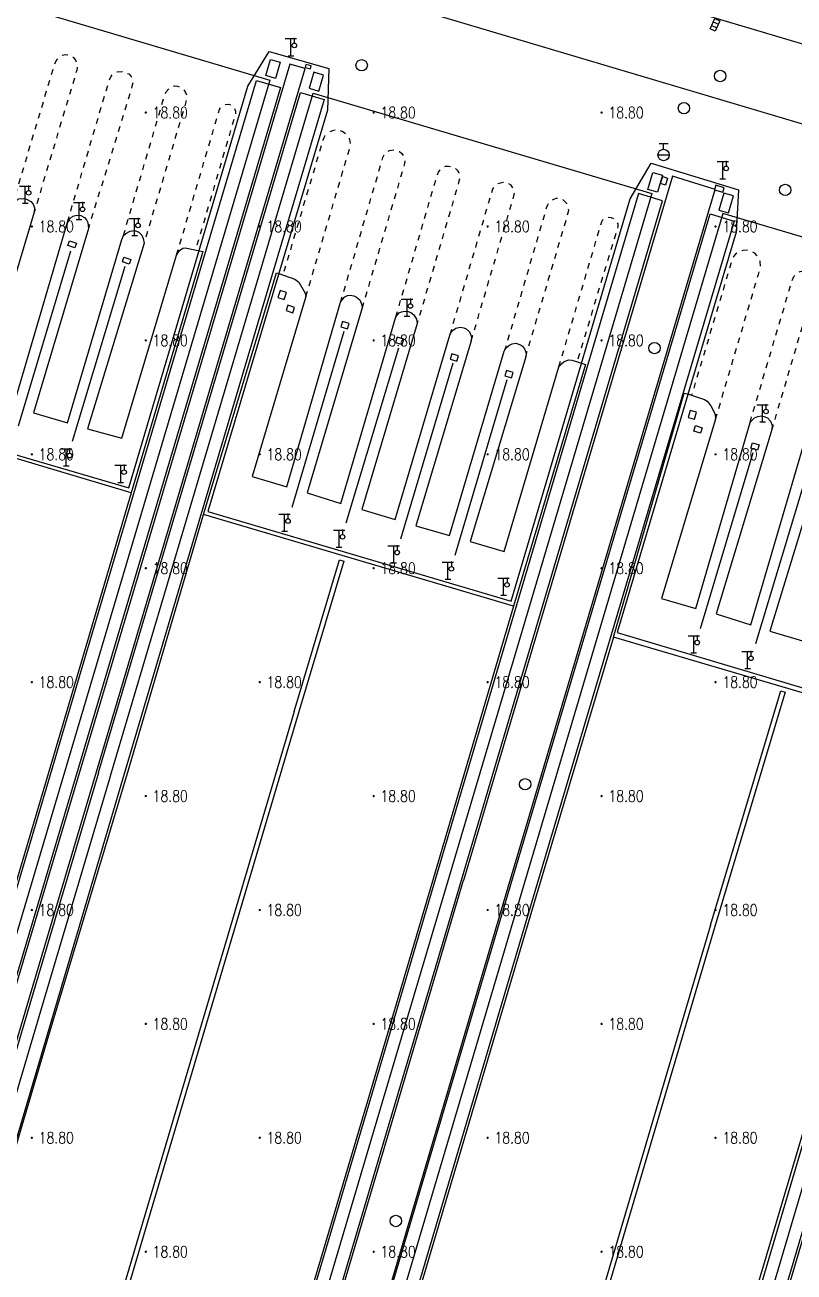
# Model space of a CAD drawing. Extents: x 404846 to 408477, y 3390929 to 3392894.
# Drawn here: x 406050.8 to 406118.2, y 3392022.6 to 3392132.1 of the extents above; entities that cross this region are included whole.
import ezdxf
from ezdxf.enums import TextEntityAlignment as Align

# ---------------------------------------------------------------- set-up
doc = ezdxf.new("R2010")
doc.units = 0
doc.header["$LTSCALE"] = 0.5
doc.header["$PDSIZE"] = 0.2
doc.linetypes.add('X6', pattern=[2, 1, -1])
doc.layers.get('0').update_dxf_attribs({"linetype": 'CONTINUOUS'})
for name, color, linetype in [('3221', 6, 'CONTINUOUS'), ('DLSS', 4, 'CONTINUOUS'), ('DMTZ', 3, 'CONTINUOUS'), ('FZTZ', 7, 'CONTINUOUS'), ('GCD', 1, 'CONTINUOUS'), ('GXYZ', 2, 'CONTINUOUS'), ('JMD', 6, 'CONTINUOUS'), ('SXSS', 5, 'CONTINUOUS'), ('ZBTZ', 3, 'CONTINUOUS')]:
    doc.layers.add(name, color=color, linetype=linetype)
doc.styles.add('HZ', font='rs.shx', dxfattribs={"width": 0.8, "bigfont": 'hztxt.shx'})
doc.linetypes.add('10421', pattern='A,2,[150,AAA.SHX,S=0.5,R=0,X=0,Y=0.5],1e-11', length=2)
doc.linetypes.add('10422', pattern='A,0.75,[150,AAA.SHX,S=0.5,R=0,X=0,Y=0.5],1.5,[177,AAA.SHX,S=1,R=0,X=0,Y=0.4],0.75', length=3)
doc.linetypes.add('1161', pattern='A,0,[149,AAA.SHX,S=0.15,R=0,X=0,Y=0],-1.6', length=1.6)
doc.linetypes.add('444', pattern='A,4.5,[145,AAA.SHX,S=1,R=0,X=0,Y=1],4.5,-0.5,[146,AAA.SHX,S=1,R=0,X=0,Y=0],-0.5', length=10)

# ---------------------------------------------------------------- blocks, each defined once
blk = doc.blocks.new('gc063')
for p, q in [((-1, 3), (1, 3)), ((0, 0), (0, 3)), ((0.6, 3), (0.6, 2.2)), ((-0.5, 0), (0.5, 0))]:
    blk.add_line(p, q)
blk.add_circle((0.6, 1.8), 0.4)
blk.add_point((0.6, 3))
blk.add_point((0.6, 3))
blk = doc.blocks.new('GC200')
at = {"linetype": 'Continuous', "const_width": 0.2, "flags": 128}
blk.add_lwpolyline([(-0.1, 0, 1), (0.1, 0, 1)], format="xyb", close=True, dxfattribs=at)
blk = doc.blocks.new('gc188')
blk.add_circle((0, 0), 1)
blk = doc.blocks.new('gc041')
for p, q in [((-1, 0.5), (1, 0.5)), ((-1, -0.5), (-1, 0.5)), ((-0.33, 0.5), (-0.33, -0.5)), ((0.33, 0.5), (0.33, -0.5)), ((1, 0.5), (1, -0.5)), ((1, -0.5), (-1, -0.5))]:
    blk.add_line(p, q)
blk = doc.blocks.new('gc133')
for p, q in [((-1, 0), (1, 0)), ((-0.8, 2), (0.8, 2)), ((0, 1), (0, 2))]:
    blk.add_line(p, q)
blk.add_circle((0, 0), 1)

msp = doc.modelspace()

# ---------------------------------------------------------------- linework, layer by layer
at = {"layer": '3221', "color": 6}
for points in [[(406006.982, 3392016.29, 19.267), (406013.363, 3392037.825, 19.066), (406018.072, 3392053.696, 18.996), (406027.508, 3392085.461, 18.903), (406027.505, 3392085.45, 18.903), (406042.514, 3392136.046, 18.854), (406072.234, 3392127.23, 18.854), (406057.225, 3392076.633, 18.903), (406047.79, 3392044.873, 18.996), (406043.084, 3392029.013, 19.066), (406036.71, 3392007.501, 19.267)], [(406043.188, 3392015.292, 18.985), (406052.387, 3392046.324, 18.824), (406058.253, 3392066.131, 18.754), (406058.257, 3392066.143, 18.754), (406076.036, 3392126.089, 18.695), (406105.756, 3392117.275, 18.695), (406087.977, 3392057.328, 18.754), (406082.11, 3392037.517, 18.824), (406072.91, 3392006.484, 18.985)], [(406112.344, 3392007.571, 18.929), (406123.851, 3392046.411, 18.862), (406141.732, 3392106.709, 18.831), (406112.011, 3392115.522, 18.831), (406094.13, 3392055.224, 18.862), (406094.128, 3392055.217, 18.862), (406082.622, 3392016.381, 18.929)]]:
    msp.add_polyline3d(points, dxfattribs=at)
at = {"layer": 'DLSS', "linetype": 'Continuous', "const_width": 0.1, "flags": 128}
for points, elevation in [([(405956.742, 3392178.449), (406005.467, 3392164.024), (406051.337, 3392150.407), (406087.518, 3392139.758), (406125.857, 3392128.358), (406161.319, 3392117.927), (406203.686, 3392105.242), (406244.726, 3392093.133), (406283.477, 3392081.6), (406308.291, 3392074.282)], 18.633), ([(406085.599, 3392133.304), (406123.938, 3392121.904)], 18.635)]:
    msp.add_lwpolyline(points, dxfattribs=dict(at, elevation=elevation))
at = {"layer": 'DLSS', "linetype": 'X6', "flags": 128}
for points, elevation in [([(406049.647, 3392116.214), (406053.298, 3392128.426), (406053.493, 3392128.932), (406053.742, 3392129.232), (406054.06, 3392129.415), (406054.291, 3392129.472), (406054.595, 3392129.423), (406054.972, 3392129.233), (406055.201, 3392128.984), (406055.312, 3392128.7), (406055.343, 3392128.312), (406055.3, 3392128.101), (406051.566, 3392115.633)], 18.821), ([(406054.485, 3392114.772), (406058.128, 3392127.152), (406058.305, 3392127.582), (406058.509, 3392127.801), (406058.844, 3392127.964), (406059.299, 3392127.996), (406059.577, 3392127.935), (406059.86, 3392127.765), (406060.087, 3392127.545), (406060.197, 3392127.294), (406060.229, 3392127.055), (406060.145, 3392126.663), (406056.318, 3392114.204)], 18.836), ([(406059.394, 3392113.587), (406062.986, 3392125.804), (406063.151, 3392126.212), (406063.449, 3392126.541), (406063.881, 3392126.719), (406064.148, 3392126.683), (406064.445, 3392126.589), (406064.696, 3392126.389), (406064.857, 3392126.132), (406064.942, 3392125.864), (406064.945, 3392125.645), (406064.912, 3392125.425), (406061.203, 3392112.925)], 18.86), ([(406064.065, 3392111.871), (406067.821, 3392124.643), (406067.991, 3392124.894), (406068.254, 3392125.082), (406068.584, 3392125.125), (406068.861, 3392125.037), (406069.112, 3392124.867), (406069.244, 3392124.498), (406069.237, 3392124.297), (406065.724, 3392112.305)], 18.874), ([(406075.409, 3392108.221), (406079.26, 3392121.274), (406079.313, 3392121.668), (406079.268, 3392122.011), (406079.052, 3392122.398), (406078.649, 3392122.68), (406078.369, 3392122.8), (406078.046, 3392122.851), (406077.738, 3392122.784), (406077.319, 3392122.599), (406077.072, 3392122.338), (406076.976, 3392122.164), (406076.895, 3392121.943), (406073.385, 3392110.123)], 18.698), ([(406078.458, 3392107.723), (406082.17, 3392120.439), (406082.292, 3392120.721), (406082.412, 3392120.864), (406082.744, 3392121.036), (406083.127, 3392121.096), (406083.365, 3392121.074), (406083.627, 3392120.959), (406083.836, 3392120.775), (406083.977, 3392120.58), (406084.088, 3392120.289), (406084.1, 3392120.125), (406084.074, 3392119.909), (406080.339, 3392107.234)], 18.729), ([(406083.302, 3392106.443), (406086.837, 3392118.571), (406087.055, 3392119.156), (406087.185, 3392119.362), (406087.412, 3392119.569), (406087.656, 3392119.663), (406087.937, 3392119.67), (406088.213, 3392119.626), (406088.503, 3392119.491), (406088.693, 3392119.312), (406088.835, 3392119.085), (406088.877, 3392118.879), (406088.881, 3392118.588), (406088.814, 3392118.244), (406085.18, 3392105.873)], 18.743), ([(406089.922, 3392104.348), (406093.59, 3392116.799), (406093.711, 3392117.337), (406093.698, 3392117.526), (406093.581, 3392117.781), (406093.41, 3392118.005), (406093.206, 3392118.124), (406093.012, 3392118.185), (406092.734, 3392118.236), (406092.38, 3392118.165), (406092.137, 3392118.058), (406091.882, 3392117.832), (406091.773, 3392117.646), (406088.029, 3392104.844)], 18.771), ([(406094.699, 3392102.935), (406098.367, 3392115.365), (406098.472, 3392115.773), (406098.465, 3392116.021), (406098.305, 3392116.403), (406098.023, 3392116.676), (406097.748, 3392116.813), (406097.359, 3392116.826), (406097.072, 3392116.733), (406096.845, 3392116.56), (406096.692, 3392116.424), (406096.598, 3392116.246), (406096.502, 3392115.982), (406092.863, 3392103.545)], 18.77), ([(406097.612, 3392102.062), (406101.338, 3392114.69), (406101.442, 3392114.939), (406101.584, 3392115.078), (406101.867, 3392115.196), (406102.193, 3392115.179), (406102.45, 3392115.06), (406102.63, 3392114.893), (406102.774, 3392114.614), (406102.778, 3392114.355), (406099.208, 3392102.518)], 18.781), ([(406111.359, 3392097.453), (406115.117, 3392110.168), (406115.318, 3392110.904), (406115.269, 3392111.304), (406115.145, 3392111.639), (406114.799, 3392112.034), (406114.449, 3392112.244), (406114.147, 3392112.296), (406113.78, 3392112.281), (406113.409, 3392112.146), (406113.101, 3392111.937), (406112.945, 3392111.756), (406112.832, 3392111.54), (406109.258, 3392099.568)], 18.767), ([(406114.384, 3392097.182), (406118.063, 3392109.588), (406118.236, 3392109.994), (406118.487, 3392110.265), (406118.779, 3392110.425), (406119.122, 3392110.469), (406119.382, 3392110.387), (406119.774, 3392110.208), (406119.943, 3392109.979), (406120.045, 3392109.749), (406120.089, 3392109.472), (406120.005, 3392109.104), (406116.286, 3392096.55)], 18.767)]:
    msp.add_lwpolyline(points, dxfattribs=dict(at, elevation=elevation))
at = {"layer": 'DMTZ', "linetype": '10422', "flags": 128}
for points, elevation in [([(406039.208, 3392120.201), (406040.798, 3392119.732), (406041.119, 3392119.517), (406041.457, 3392119.101), (406041.766, 3392118.523), (406041.827, 3392118.32), (406041.833, 3392118.158), (406041.812, 3392117.948), (406037.133, 3392102.292), (406040.181, 3392101.408), (406044.883, 3392117.536), (406045.139, 3392117.982), (406045.529, 3392118.201), (406045.869, 3392118.265), (406046.202, 3392118.16), (406046.439, 3392117.971), (406046.672, 3392117.623), (406046.719, 3392117.265), (406046.72, 3392117.013), (406041.897, 3392100.868), (406044.954, 3392100.015), (406049.647, 3392116.214), (406049.861, 3392116.525), (406050.174, 3392116.806), (406050.599, 3392116.842), (406050.9, 3392116.781), (406051.255, 3392116.566), (406051.462, 3392116.352), (406051.581, 3392116.005), (406051.566, 3392115.633), (406046.7, 3392099.421), (406049.737, 3392098.609), (406054.485, 3392114.772), (406054.68, 3392115.064), (406054.96, 3392115.296), (406055.307, 3392115.381), (406055.67, 3392115.335), (406055.983, 3392115.167), (406056.162, 3392114.974), (406056.276, 3392114.72), (406056.318, 3392114.204), (406051.49, 3392098.03), (406054.474, 3392097.15), (406059.249, 3392113.25), (406059.394, 3392113.587), (406059.607, 3392113.77), (406059.978, 3392113.98), (406060.386, 3392114.02), (406060.76, 3392113.879), (406061.023, 3392113.604), (406061.133, 3392113.31), (406061.203, 3392112.925), (406056.256, 3392096.609), (406059.251, 3392095.797), (406064.065, 3392111.871), (406064.304, 3392112.269), (406064.603, 3392112.476), (406064.811, 3392112.498), (406066.369, 3392112.169), (406060.084, 3392090.99), (406033.012, 3392099.08), (406039.208, 3392120.201)], 19.191), ([(406108.99, 3392099.655), (406110.387, 3392099.202), (406110.629, 3392099.052), (406110.943, 3392098.642), (406111.316, 3392097.9), (406111.359, 3392097.453), (406106.608, 3392081.716), (406109.618, 3392080.842), (406114.384, 3392097.182), (406114.551, 3392097.339), (406114.791, 3392097.573), (406115.076, 3392097.69), (406115.384, 3392097.747), (406115.631, 3392097.71), (406115.91, 3392097.58), (406116.192, 3392097.294), (406116.334, 3392096.928), (406116.286, 3392096.55), (406115.868, 3392095.09), (406111.423, 3392080.369), (406114.457, 3392079.419), (406119.198, 3392095.555), (406119.294, 3392095.883), (406119.528, 3392096.11), (406119.837, 3392096.242), (406120.2, 3392096.288), (406120.515, 3392096.186), (406120.931, 3392095.855), (406121.063, 3392095.511), (406121.054, 3392095.015), (406116.133, 3392078.863), (406119.182, 3392077.939), (406123.935, 3392094.171), (406124.113, 3392094.466), (406124.414, 3392094.745), (406124.682, 3392094.846), (406124.975, 3392094.831), (406125.419, 3392094.678), (406125.725, 3392094.411), (406125.915, 3392093.968), (406125.855, 3392093.634), (406121.01, 3392077.483), (406124.007, 3392076.541), (406128.754, 3392092.789), (406128.919, 3392093.067), (406129.189, 3392093.316), (406129.535, 3392093.378), (406129.818, 3392093.311), (406130.093, 3392093.214), (406130.495, 3392092.931), (406130.667, 3392092.654), (406130.673, 3392092.31), (406125.788, 3392076.07), (406128.816, 3392075.127), (406133.567, 3392091.302), (406133.628, 3392091.489), (406133.765, 3392091.672), (406133.995, 3392091.852), (406134.218, 3392091.915), (406134.437, 3392091.928), (406134.7, 3392091.893), (406135.227, 3392091.792), (406135.889, 3392091.589), (406129.53, 3392070.341), (406102.406, 3392078.338), (406108.614, 3392099.743), (406108.99, 3392099.655)], 19.051)]:
    msp.add_lwpolyline(points, close=True, dxfattribs=dict(at, elevation=elevation))
at = {"layer": 'DMTZ', "linetype": '10421', "elevation": 19.116, "flags": 128}
msp.add_lwpolyline([(406073.022, 3392110.247), (406074.439, 3392109.763), (406074.802, 3392109.503), (406075.337, 3392108.52), (406075.409, 3392108.221), (406070.682, 3392092.439), (406073.725, 3392091.52), (406078.458, 3392107.723), (406078.619, 3392107.974), (406078.815, 3392108.19), (406079.054, 3392108.322), (406079.295, 3392108.35), (406079.613, 3392108.295), (406079.863, 3392108.17), (406080.146, 3392107.929), (406080.327, 3392107.512), (406080.339, 3392107.234), (406075.524, 3392090.993), (406078.461, 3392090.072), (406083.302, 3392106.443), (406083.44, 3392106.628), (406083.582, 3392106.792), (406083.806, 3392106.9), (406084.094, 3392106.959), (406084.371, 3392106.92), (406084.622, 3392106.831), (406084.871, 3392106.612), (406085.105, 3392106.249), (406085.18, 3392105.873), (406080.303, 3392089.528), (406083.237, 3392088.652), (406088.029, 3392104.844), (406088.153, 3392105.087), (406088.324, 3392105.267), (406088.553, 3392105.457), (406088.937, 3392105.542), (406089.258, 3392105.487), (406089.482, 3392105.397), (406089.761, 3392105.121), (406089.931, 3392104.682), (406089.922, 3392104.348), (406085.064, 3392088.111), (406088.011, 3392087.261), (406092.819, 3392103.433), (406092.863, 3392103.545), (406092.988, 3392103.729), (406093.209, 3392103.944), (406093.51, 3392104.084), (406093.846, 3392104.127), (406094.242, 3392103.991), (406094.411, 3392103.883), (406094.602, 3392103.641), (406094.73, 3392103.268), (406094.699, 3392102.935), (406089.834, 3392086.719), (406092.809, 3392085.838), (406097.612, 3392102.062), (406097.828, 3392102.336), (406098.074, 3392102.536), (406098.498, 3392102.659), (406098.754, 3392102.653), (406099.232, 3392102.511), (406099.949, 3392102.266), (406093.639, 3392081.037), (406066.428, 3392089.108), (406072.833, 3392110.306), (406073.022, 3392110.247)], close=True, dxfattribs=at)
at = {"layer": 'FZTZ', "linetype": 'Continuous', "flags": 128}
for points, elevation in [([(406075.883, 3392128.477), (406075.406, 3392128.605), (406075.336, 3392128.347), (406075.814, 3392128.219), (406075.883, 3392128.477)], 19.5), ([(406106.528, 3392118.149), (406106.724, 3392118.765), (406107.15, 3392118.63), (406106.954, 3392118.013), (406106.528, 3392118.149)], 20.002), ([(406112.117, 3392117.772), (406111.376, 3392117.995), (406111.26, 3392117.607), (406112, 3392117.384), (406112.117, 3392117.772)], 19.884), ([(406073.501, 3392107.971), (406073.697, 3392108.587), (406073.152, 3392108.76), (406072.956, 3392108.144), (406073.501, 3392107.971)], 20.74), ([(406109.498, 3392097.45), (406109.677, 3392098.081), (406109.122, 3392098.239), (406108.943, 3392097.608), (406109.498, 3392097.45)], 20.757)]:
    msp.add_lwpolyline(points, close=True, dxfattribs=dict(at, elevation=elevation))
at = {"layer": 'JMD', "linetype": '444', "flags": 128}
for points, elevation in [([(406027.196, 3392113.301), (406035.334, 3392140.664), (406043.834, 3392138.233), (406043.757, 3392134.52), (406033.248, 3392099.225), (406059.873, 3392091.436), (406070.302, 3392126.708), (406072.189, 3392129.742), (406077.411, 3392128.262), (406077.298, 3392124.583)], 20.565), ([(406077.298, 3392124.583), (406066.794, 3392089.366), (406093.432, 3392081.495), (406103.852, 3392116.816), (406105.706, 3392119.924), (406113.368, 3392117.599), (406113.173, 3392113.873), (406111.238, 3392107.42)], 20.492), ([(406050.176, 3392096.893), (406054.788, 3392112.245)], 20.313), ([(406059.523, 3392110.855), (406054.893, 3392095.493)], 20.328), ([(406111.238, 3392107.42), (406102.719, 3392078.744), (406129.413, 3392070.786), (406130.091, 3392073.171)], 20.659), ([(406078.746, 3392105.169), (406074.182, 3392089.721)], 20.217), ([(406078.929, 3392088.374), (406083.557, 3392103.729)], 20.317), ([(406088.304, 3392102.369), (406083.724, 3392086.926)], 20.292), ([(406088.521, 3392085.515), (406093.08, 3392100.94)], 20.319), ([(406110.043, 3392079.094), (406114.651, 3392094.527)], 20.215), ([(406119.478, 3392093.087), (406114.878, 3392077.734)], 20.293)]:
    msp.add_lwpolyline(points, dxfattribs=dict(at, elevation=elevation))
at = {"layer": 'JMD', "linetype": 'Continuous', "flags": 128}
for points, elevation in [([(406055.125, 3392112.499), (406054.518, 3392112.703), (406054.658, 3392113.121), (406055.265, 3392112.916), (406055.125, 3392112.499)], 21.123), ([(406059.912, 3392111.065), (406059.304, 3392111.269), (406059.445, 3392111.687), (406060.052, 3392111.482), (406059.912, 3392111.065)], 21.123), ([(406074.415, 3392107.272), (406073.83, 3392107.458), (406073.682, 3392106.992), (406074.267, 3392106.806), (406074.415, 3392107.272)], 20.932), ([(406079.195, 3392105.854), (406078.61, 3392106.04), (406078.462, 3392105.574), (406079.047, 3392105.388), (406079.195, 3392105.854)], 20.932), ([(406083.998, 3392104.473), (406083.413, 3392104.659), (406083.265, 3392104.193), (406083.85, 3392104.007), (406083.998, 3392104.473)], 20.932), ([(406088.8, 3392103.014), (406088.214, 3392103.2), (406088.066, 3392102.734), (406088.652, 3392102.548), (406088.8, 3392103.014)], 20.954), ([(406093.591, 3392101.559), (406093.006, 3392101.745), (406092.858, 3392101.279), (406093.443, 3392101.093), (406093.591, 3392101.559)], 21.151), ([(406109.453, 3392096.421), (406109.606, 3392096.897), (406110.177, 3392096.713), (406110.024, 3392096.237), (406109.453, 3392096.421)], 20.688), ([(406115.052, 3392094.748), (406114.456, 3392094.925), (406114.593, 3392095.385), (406115.189, 3392095.208), (406115.052, 3392094.748)], 20.886)]:
    msp.add_lwpolyline(points, close=True, dxfattribs=dict(at, elevation=elevation))
at = {"layer": 'SXSS', "linetype": 'Continuous', "flags": 128}
for points, elevation in [([(406074.367, 3392071.811), (406078.365, 3392085.116), (406078.748, 3392085.001), (406074.75, 3392071.695), (406074.751, 3392071.697), (406055.316, 3392006.048), (406043.526, 3391966.123)], 18.82), ([(406110.926, 3392053.044), (406117.1, 3392073.621), (406117.483, 3392073.506), (406111.309, 3392052.929), (406111.31, 3392052.931), (406102.377, 3392022.696), (406094.35, 3391995.598), (406086.523, 3391969.234), (406079.968, 3391947.042)], 18.791), ([(406074.367, 3392071.811), (406054.932, 3392006.161), (406043.143, 3391966.236), (406043.143, 3391966.237), (406030.033, 3391922.167), (406024.514, 3391903.546)], 18.748), ([(406110.926, 3392053.044), (406101.994, 3392022.81), (406093.966, 3391995.711), (406086.139, 3391969.348), (406079.584, 3391947.155), (406079.584, 3391947.156), (406072.37, 3391922.803), (406064.277, 3391895.457), (406060.109, 3391881.525)], 18.792)]:
    msp.add_lwpolyline(points, dxfattribs=dict(at, elevation=elevation))
at = {"layer": 'ZBTZ', "linetype": '1161', "flags": 128}
for points, elevation in [([(406071.895, 3392127.627), (406072.308, 3392129.037), (406073.142, 3392128.793), (406072.729, 3392127.383), (406071.895, 3392127.627)], 18.898), ([(406057.035, 3392066.505), (406075.347, 3392128.252), (406073.988, 3392128.626), (406058.456, 3392076.268), (406049.001, 3392044.514), (406044.295, 3392028.654), (406037.922, 3392007.143), (406031.856, 3391986.579), (406026.838, 3391969.577), (406021.105, 3391950.133), (406011.267, 3391916.883), (406003.215, 3391889.912), (405995.776, 3391864.87), (405991.523, 3391850.443), (405984.42, 3391826.619), (405979.081, 3391808.494), (405968.029, 3391771.141), (405969.332, 3391770.726), (405980.465, 3391808.307), (405985.885, 3391826.639), (405993.775, 3391853.243), (406000.005, 3391874.399), (406006.242, 3391895.277), (406012.875, 3391917.632), (406019.004, 3391938.261), (406027.521, 3391966.98), (406034.309, 3391989.853), (406041.953, 3392015.658), (406051.153, 3392046.69), (406057.035, 3392066.505)], 18.819), ([(406075.696, 3392126.513), (406076.551, 3392126.262), (406076.964, 3392127.673), (406076.109, 3392127.923), (406075.696, 3392126.513)], 18.898), ([(406066.022, 3392088.471), (406059.308, 3392065.831), (406053.466, 3392046.005), (406044.266, 3392014.972), (406036.622, 3391989.167), (406029.828, 3391966.288), (406021.306, 3391937.578), (406015.175, 3391916.947), (406008.522, 3391894.606), (406008.527, 3391894.606), (406002.333, 3391873.711), (405996.102, 3391852.555), (405988.212, 3391825.948), (405982.778, 3391807.622), (405972.283, 3391772.198), (405970.182, 3391772.821), (405980.676, 3391808.245), (405986.129, 3391826.566), (405994.019, 3391853.171), (406000.25, 3391874.327), (406006.444, 3391895.223), (406013.091, 3391917.568), (406019.221, 3391938.197), (406027.729, 3391966.911), (406034.523, 3391989.79), (406042.167, 3392015.594), (406051.366, 3392046.627), (406057.232, 3392066.433), (406057.22, 3392066.45), (406074.926, 3392126.152), (406077.014, 3392125.532), (406066.022, 3392088.471)], 18.79), ([(406105.424, 3392117.639), (406105.859, 3392119.124), (406106.699, 3392118.878), (406106.264, 3392117.393), (406105.424, 3392117.639)], 18.762), ([(406081.077, 3392037.824), (406071.877, 3392006.79), (406064.231, 3391980.979), (406057.434, 3391958.09), (406048.935, 3391929.376), (406042.8, 3391908.73), (406036.16, 3391886.415), (406023.742, 3391844.387), (406015.843, 3391817.751), (406010.393, 3391799.388), (405999.888, 3391763.977), (406001.985, 3391763.352), (406012.508, 3391798.76), (406017.958, 3391817.123), (406025.858, 3391843.761), (406038.3, 3391885.779), (406044.945, 3391908.092), (406051.08, 3391928.739), (406059.554, 3391957.463), (406066.35, 3391980.351), (406073.996, 3392006.162), (406083.196, 3392037.196), (406089.063, 3392057.007), (406106.705, 3392116.641), (406104.61, 3392117.263), (406086.927, 3392057.64), (406081.077, 3392037.824)], 18.799), ([(406111.646, 3392115.817), (406112.486, 3392115.571), (406112.921, 3392117.056), (406112.081, 3392117.302), (406111.646, 3392115.817)], 18.763), ([(406110.882, 3392115.475), (406113.001, 3392114.847), (406095.181, 3392054.904), (406083.675, 3392016.068), (406075.368, 3391988.056), (406069.59, 3391968.516), (406065.081, 3391953.278), (406061.434, 3391941.048), (406056.908, 3391925.77), (406050.216, 3391903.224), (406047.045, 3391892.567), (406044.664, 3391884.534), (406041.358, 3391873.294), (406037.28, 3391859.552), (406032.533, 3391843.523), (406027.892, 3391827.834), (406022.977, 3391811.349), (406017.151, 3391791.651), (406008.228, 3391761.516), (406006.121, 3391762.143), (406015.035, 3391792.277), (406020.861, 3391811.977), (406025.777, 3391828.463), (406030.417, 3391844.149), (406035.165, 3391860.179), (406039.242, 3391873.919), (406042.584, 3391885.151), (406044.965, 3391893.185), (406048.135, 3391903.843), (406054.827, 3391926.387), (406059.354, 3391941.666), (406062.992, 3391953.898), (406067.494, 3391969.136), (406073.272, 3391988.676), (406081.58, 3392016.689), (406093.086, 3392055.525), (406110.882, 3392115.475)], 18.847), ([(406143.508, 3392108.077), (406144.86, 3392107.675), (406125.438, 3392042.201), (406108.593, 3391985.435), (406091.106, 3391926.448), (406085.582, 3391907.788), (406080.909, 3391892.093), (406076.753, 3391878.009), (406072.37, 3391863.272), (406065.757, 3391840.888), (406060.305, 3391822.489), (406055.248, 3391805.464), (406048.665, 3391783.24), (406038.821, 3391750.118), (406037.506, 3391750.507), (406047.075, 3391782.801), (406052.891, 3391802.465), (406057.807, 3391818.95), (406062.455, 3391834.666), (406067.199, 3391850.682), (406071.284, 3391864.449), (406074.583, 3391875.767), (406076.932, 3391883.693), (406080.101, 3391894.343), (406086.798, 3391916.906), (406091.322, 3391932.177), (406094.955, 3391944.392), (406099.522, 3391959.662), (406105.297, 3391979.192), (406113.602, 3392007.197), (406125.109, 3392046.038), (406143.508, 3392108.077)], 18.869), ([(406111.312, 3392007.876), (406103.006, 3391979.871), (406097.23, 3391960.34), (406092.681, 3391945.068), (406089.047, 3391932.852), (406084.523, 3391917.581), (406077.826, 3391895.019), (406074.657, 3391884.368), (406072.308, 3391876.441), (406068.993, 3391865.126), (406064.908, 3391851.361), (406060.164, 3391835.344), (406055.516, 3391819.631), (406050.601, 3391803.145), (406044.784, 3391783.478), (406035.82, 3391753.309), (406037.907, 3391752.688), (406046.865, 3391782.863), (406052.681, 3391802.528), (406057.596, 3391819.013), (406062.245, 3391834.728), (406066.989, 3391850.744), (406071.074, 3391864.511), (406074.391, 3391875.824), (406076.74, 3391883.75), (406079.909, 3391894.4), (406086.606, 3391916.963), (406091.13, 3391932.234), (406094.763, 3391944.449), (406099.322, 3391959.721), (406105.098, 3391979.251), (406113.403, 3392007.257), (406124.91, 3392046.097), (406142.68, 3392106.078), (406140.596, 3392106.696), (406122.81, 3392046.719), (406111.312, 3392007.876)], 18.892)]:
    msp.add_lwpolyline(points, close=True, dxfattribs=dict(at, elevation=elevation))
for points, elevation in [([(406071.079, 3392127.192), (406073.176, 3392126.57), (406058.271, 3392076.323), (406048.82, 3392044.567), (406044.114, 3392028.708), (406037.741, 3392007.197), (406031.675, 3391986.633), (406026.657, 3391969.631), (406020.889, 3391950.197), (406011.052, 3391916.947), (406003.022, 3391889.96), (405995.553, 3391864.936), (405991.3, 3391850.509), (405984.197, 3391826.685), (405978.871, 3391808.556), (405968.447, 3391773.326), (405966.375, 3391773.939), (405976.799, 3391809.169), (405982.12, 3391827.3), (405989.223, 3391851.125), (405993.476, 3391865.55), (406000.934, 3391890.575), (406008.957, 3391917.571), (406018.793, 3391950.817), (406024.541, 3391970.256), (406029.576, 3391987.252), (406035.642, 3392007.817), (406042.016, 3392029.33), (406046.722, 3392045.19), (406056.157, 3392076.951)], 18.848), ([(406056.157, 3392076.951), (406071.079, 3392127.192)], 18.879), ([(406089.221, 3392056.96), (406083.354, 3392037.149), (406074.153, 3392006.115), (406066.507, 3391980.304), (406059.712, 3391957.416), (406051.23, 3391928.695), (406045.095, 3391908.047), (406038.459, 3391885.733), (406026.042, 3391843.707), (406018.142, 3391817.069), (406012.692, 3391798.705), (406001.53, 3391761.165), (406005.275, 3391760.047), (406014.855, 3391792.33), (406020.682, 3391812.03), (406025.597, 3391828.516), (406030.237, 3391844.203), (406034.985, 3391860.232), (406039.062, 3391873.972), (406042.425, 3391885.197), (406044.806, 3391893.232), (406047.977, 3391903.89), (406054.669, 3391926.434), (406059.196, 3391941.713), (406062.834, 3391953.945), (406067.364, 3391969.175), (406073.143, 3391988.715), (406081.451, 3392016.728), (406092.917, 3392055.584), (406111.314, 3392117.623), (406107.567, 3392118.802), (406089.225, 3392056.958)], 18.824), ([(406060.084, 3392090.99), (406055.954, 3392077.011), (406046.519, 3392045.25), (406041.813, 3392029.39), (406035.439, 3392007.877), (406029.373, 3391987.312), (406024.326, 3391970.319), (406018.578, 3391950.88), (406008.742, 3391917.635), (406000.686, 3391890.649), (405993.229, 3391865.623), (405988.976, 3391851.198), (405981.873, 3391827.373), (405976.567, 3391809.238), (405966.064, 3391773.739), (405964.539, 3391768.492), (405937.247, 3391776.529), (405938.861, 3391781.813), (405949.387, 3391817.302), (405954.702, 3391835.411), (405961.81, 3391859.253), (405966.056, 3391873.654), (405973.48, 3391898.709), (405981.544, 3391925.734), (405991.365, 3391958.93), (405997.113, 3391978.367), (406002.136, 3391995.348), (406008.206, 3392015.928), (406014.586, 3392037.463), (406019.295, 3392053.333), (406028.79, 3392085.08), (406033.012, 3392099.08)], 18.872), ([(406093.639, 3392081.037), (406086.739, 3392057.695), (406080.888, 3392037.879), (406071.688, 3392006.846), (406064.042, 3391981.035), (406057.246, 3391958.146), (406048.747, 3391929.432), (406042.612, 3391908.786), (406035.971, 3391886.471), (406023.554, 3391844.443), (406015.655, 3391817.807), (406010.205, 3391799.444), (405999.644, 3391763.845), (405998.121, 3391758.826), (405997.71, 3391758.488), (405970.798, 3391766.486), (405972.976, 3391773.763), (405982.917, 3391807.362), (405988.255, 3391825.483), (405995.358, 3391849.306), (405999.612, 3391863.735), (406007.048, 3391888.771), (406015.102, 3391915.744), (406024.941, 3391949), (406030.675, 3391968.446), (406035.693, 3391985.447), (406041.758, 3392006.009), (406048.13, 3392027.517), (406052.835, 3392043.375), (406059.684, 3392066.19), (406066.428, 3392089.108)], 18.787), ([(406102.406, 3392078.338), (406095.391, 3392054.842), (406083.885, 3392016.006), (406075.578, 3391987.994), (406069.799, 3391968.454), (406065.29, 3391953.216), (406061.676, 3391940.977), (406057.15, 3391925.699), (406050.458, 3391903.152), (406047.287, 3391892.495), (406044.906, 3391884.462), (406041.567, 3391873.232), (406037.49, 3391859.49), (406032.742, 3391843.461), (406028.101, 3391827.772), (406023.186, 3391811.287), (406017.36, 3391791.589), (406008.371, 3391761.252)], 18.848), ([(406008.371, 3391761.252), (406006.812, 3391755.924), (406034, 3391747.854), (406038.48, 3391762.965), (406044.564, 3391783.543), (406050.381, 3391803.211), (406055.296, 3391819.696), (406059.944, 3391835.41), (406064.688, 3391851.426), (406068.773, 3391865.191), (406072.09, 3391876.506), (406074.44, 3391884.433), (406077.609, 3391895.084), (406084.305, 3391917.646), (406088.83, 3391932.916), (406092.463, 3391945.133), (406096.993, 3391960.41), (406102.769, 3391979.941), (406111.075, 3392007.947), (406122.582, 3392046.787)], 18.884)]:
    msp.add_lwpolyline(points, dxfattribs=dict(at, elevation=elevation))

# ---------------------------------------------------------------- block references
at = {"layer": 'DLSS', "linetype": 'Continuous', "xscale": 0.5, "yscale": 0.5}
for p in [(406074.089, 3392129.374, 18.92), (406111.991, 3392118.576, 18.732), (406050.777, 3392116.43, 19.143), (406055.5, 3392114.982, 19.108), (406060.379, 3392113.574, 19.055), (406084.282, 3392106.497, 18.997), (406115.483, 3392097.235, 18.99), (406054.374, 3392093.366, 19.167), (406059.154, 3392091.913, 19.161), (406073.537, 3392087.618, 19.202), (406078.325, 3392086.234, 19.202), (406083.113, 3392084.851, 19.306), (406087.875, 3392083.422, 19.306), (406092.761, 3392082.018, 19.285), (406109.446, 3392076.953, 19.152), (406114.166, 3392075.571, 19.152)]:
    msp.add_blockref('gc063', p, dxfattribs=at)
at = {"layer": 'GCD', "linetype": 'Continuous'}
ref = msp.add_blockref('GC200', (406061.358, 3392124.379, 18.8), dxfattribs=dict(at, xscale=0.5, yscale=0.5, zscale=0.5))
ref.add_attrib('height', '18.80', dxfattribs={"linetype": 'Continuous', "height": 1, "style": 'HZ', "width": 0.8}).set_placement((406061.958, 3392124.379, 18.8), align=Align.MIDDLE_LEFT)
ref = msp.add_blockref('GC200', (406081.358, 3392124.379, 18.8), dxfattribs=dict(at, xscale=0.5, yscale=0.5, zscale=0.5))
ref.add_attrib('height', '18.80', dxfattribs={"linetype": 'Continuous', "height": 1, "style": 'HZ', "width": 0.8}).set_placement((406081.958, 3392124.379, 18.8), align=Align.MIDDLE_LEFT)
ref = msp.add_blockref('GC200', (406101.358, 3392124.379, 18.8), dxfattribs=dict(at, xscale=0.5, yscale=0.5, zscale=0.5))
ref.add_attrib('height', '18.80', dxfattribs={"linetype": 'Continuous', "height": 1, "style": 'HZ', "width": 0.8}).set_placement((406101.958, 3392124.379, 18.8), align=Align.MIDDLE_LEFT)
ref = msp.add_blockref('GC200', (406051.358, 3392114.379, 18.8), dxfattribs=dict(at, xscale=0.5, yscale=0.5, zscale=0.5))
ref.add_attrib('height', '18.80', dxfattribs={"linetype": 'Continuous', "height": 1, "style": 'HZ', "width": 0.8}).set_placement((406051.958, 3392114.379, 18.8), align=Align.MIDDLE_LEFT)
ref = msp.add_blockref('GC200', (406071.358, 3392114.379, 18.8), dxfattribs=dict(at, xscale=0.5, yscale=0.5, zscale=0.5))
ref.add_attrib('height', '18.80', dxfattribs={"linetype": 'Continuous', "height": 1, "style": 'HZ', "width": 0.8}).set_placement((406071.958, 3392114.379, 18.8), align=Align.MIDDLE_LEFT)
ref = msp.add_blockref('GC200', (406091.358, 3392114.379, 18.8), dxfattribs=dict(at, xscale=0.5, yscale=0.5, zscale=0.5))
ref.add_attrib('height', '18.80', dxfattribs={"linetype": 'Continuous', "height": 1, "style": 'HZ', "width": 0.8}).set_placement((406091.958, 3392114.379, 18.8), align=Align.MIDDLE_LEFT)
ref = msp.add_blockref('GC200', (406111.358, 3392114.379, 18.8), dxfattribs=dict(at, xscale=0.5, yscale=0.5, zscale=0.5))
ref.add_attrib('height', '18.80', dxfattribs={"linetype": 'Continuous', "height": 1, "style": 'HZ', "width": 0.8}).set_placement((406111.958, 3392114.379, 18.8), align=Align.MIDDLE_LEFT)
ref = msp.add_blockref('GC200', (406061.358, 3392104.379, 18.8), dxfattribs=dict(at, xscale=0.5, yscale=0.5, zscale=0.5))
ref.add_attrib('height', '18.80', dxfattribs={"linetype": 'Continuous', "height": 1, "style": 'HZ', "width": 0.8}).set_placement((406061.958, 3392104.379, 18.8), align=Align.MIDDLE_LEFT)
ref = msp.add_blockref('GC200', (406081.358, 3392104.379, 18.8), dxfattribs=dict(at, xscale=0.5, yscale=0.5, zscale=0.5))
ref.add_attrib('height', '18.80', dxfattribs={"linetype": 'Continuous', "height": 1, "style": 'HZ', "width": 0.8}).set_placement((406081.958, 3392104.379, 18.8), align=Align.MIDDLE_LEFT)
ref = msp.add_blockref('GC200', (406101.358, 3392104.379, 18.8), dxfattribs=dict(at, xscale=0.5, yscale=0.5, zscale=0.5))
ref.add_attrib('height', '18.80', dxfattribs={"linetype": 'Continuous', "height": 1, "style": 'HZ', "width": 0.8}).set_placement((406101.958, 3392104.379, 18.8), align=Align.MIDDLE_LEFT)
ref = msp.add_blockref('GC200', (406051.358, 3392094.379, 18.8), dxfattribs=dict(at, xscale=0.5, yscale=0.5, zscale=0.5))
ref.add_attrib('height', '18.80', dxfattribs={"linetype": 'Continuous', "height": 1, "style": 'HZ', "width": 0.8}).set_placement((406051.958, 3392094.379, 18.8), align=Align.MIDDLE_LEFT)
ref = msp.add_blockref('GC200', (406071.358, 3392094.379, 18.8), dxfattribs=dict(at, xscale=0.5, yscale=0.5, zscale=0.5))
ref.add_attrib('height', '18.80', dxfattribs={"linetype": 'Continuous', "height": 1, "style": 'HZ', "width": 0.8}).set_placement((406071.958, 3392094.379, 18.8), align=Align.MIDDLE_LEFT)
ref = msp.add_blockref('GC200', (406091.358, 3392094.379, 18.8), dxfattribs=dict(at, xscale=0.5, yscale=0.5, zscale=0.5))
ref.add_attrib('height', '18.80', dxfattribs={"linetype": 'Continuous', "height": 1, "style": 'HZ', "width": 0.8}).set_placement((406091.958, 3392094.379, 18.8), align=Align.MIDDLE_LEFT)
ref = msp.add_blockref('GC200', (406111.358, 3392094.379, 18.8), dxfattribs=dict(at, xscale=0.5, yscale=0.5, zscale=0.5))
ref.add_attrib('height', '18.80', dxfattribs={"linetype": 'Continuous', "height": 1, "style": 'HZ', "width": 0.8}).set_placement((406111.958, 3392094.379, 18.8), align=Align.MIDDLE_LEFT)
ref = msp.add_blockref('GC200', (406061.358, 3392084.379, 18.8), dxfattribs=dict(at, xscale=0.5, yscale=0.5, zscale=0.5))
ref.add_attrib('height', '18.80', dxfattribs={"linetype": 'Continuous', "height": 1, "style": 'HZ', "width": 0.8}).set_placement((406061.958, 3392084.379, 18.8), align=Align.MIDDLE_LEFT)
ref = msp.add_blockref('GC200', (406081.358, 3392084.379, 18.8), dxfattribs=dict(at, xscale=0.5, yscale=0.5, zscale=0.5))
ref.add_attrib('height', '18.80', dxfattribs={"linetype": 'Continuous', "height": 1, "style": 'HZ', "width": 0.8}).set_placement((406081.958, 3392084.379, 18.8), align=Align.MIDDLE_LEFT)
ref = msp.add_blockref('GC200', (406101.358, 3392084.379, 18.8), dxfattribs=dict(at, xscale=0.5, yscale=0.5, zscale=0.5))
ref.add_attrib('height', '18.80', dxfattribs={"linetype": 'Continuous', "height": 1, "style": 'HZ', "width": 0.8}).set_placement((406101.958, 3392084.379, 18.8), align=Align.MIDDLE_LEFT)
ref = msp.add_blockref('GC200', (406051.358, 3392074.379, 18.8), dxfattribs=dict(at, xscale=0.5, yscale=0.5, zscale=0.5))
ref.add_attrib('height', '18.80', dxfattribs={"linetype": 'Continuous', "height": 1, "style": 'HZ', "width": 0.8}).set_placement((406051.958, 3392074.379, 18.8), align=Align.MIDDLE_LEFT)
ref = msp.add_blockref('GC200', (406071.358, 3392074.379, 18.8), dxfattribs=dict(at, xscale=0.5, yscale=0.5, zscale=0.5))
ref.add_attrib('height', '18.80', dxfattribs={"linetype": 'Continuous', "height": 1, "style": 'HZ', "width": 0.8}).set_placement((406071.958, 3392074.379, 18.8), align=Align.MIDDLE_LEFT)
ref = msp.add_blockref('GC200', (406091.358, 3392074.379, 18.8), dxfattribs=dict(at, xscale=0.5, yscale=0.5, zscale=0.5))
ref.add_attrib('height', '18.80', dxfattribs={"linetype": 'Continuous', "height": 1, "style": 'HZ', "width": 0.8}).set_placement((406091.958, 3392074.379, 18.8), align=Align.MIDDLE_LEFT)
ref = msp.add_blockref('GC200', (406111.358, 3392074.379, 18.8), dxfattribs=dict(at, xscale=0.5, yscale=0.5, zscale=0.5))
ref.add_attrib('height', '18.80', dxfattribs={"linetype": 'Continuous', "height": 1, "style": 'HZ', "width": 0.8}).set_placement((406111.958, 3392074.379, 18.8), align=Align.MIDDLE_LEFT)
ref = msp.add_blockref('GC200', (406061.358, 3392064.379, 18.8), dxfattribs=dict(at, xscale=0.5, yscale=0.5, zscale=0.5))
ref.add_attrib('height', '18.80', dxfattribs={"linetype": 'Continuous', "height": 1, "style": 'HZ', "width": 0.8}).set_placement((406061.958, 3392064.379, 18.8), align=Align.MIDDLE_LEFT)
ref = msp.add_blockref('GC200', (406081.358, 3392064.379, 18.8), dxfattribs=dict(at, xscale=0.5, yscale=0.5, zscale=0.5))
ref.add_attrib('height', '18.80', dxfattribs={"linetype": 'Continuous', "height": 1, "style": 'HZ', "width": 0.8}).set_placement((406081.958, 3392064.379, 18.8), align=Align.MIDDLE_LEFT)
ref = msp.add_blockref('GC200', (406101.358, 3392064.379, 18.8), dxfattribs=dict(at, xscale=0.5, yscale=0.5, zscale=0.5))
ref.add_attrib('height', '18.80', dxfattribs={"linetype": 'Continuous', "height": 1, "style": 'HZ', "width": 0.8}).set_placement((406101.958, 3392064.379, 18.8), align=Align.MIDDLE_LEFT)
ref = msp.add_blockref('GC200', (406051.358, 3392054.379, 18.8), dxfattribs=dict(at, xscale=0.5, yscale=0.5, zscale=0.5))
ref.add_attrib('height', '18.80', dxfattribs={"linetype": 'Continuous', "height": 1, "style": 'HZ', "width": 0.8}).set_placement((406051.958, 3392054.379, 18.8), align=Align.MIDDLE_LEFT)
ref = msp.add_blockref('GC200', (406071.358, 3392054.379, 18.8), dxfattribs=dict(at, xscale=0.5, yscale=0.5, zscale=0.5))
ref.add_attrib('height', '18.80', dxfattribs={"linetype": 'Continuous', "height": 1, "style": 'HZ', "width": 0.8}).set_placement((406071.958, 3392054.379, 18.8), align=Align.MIDDLE_LEFT)
ref = msp.add_blockref('GC200', (406091.358, 3392054.379, 18.8), dxfattribs=dict(at, xscale=0.5, yscale=0.5, zscale=0.5))
ref.add_attrib('height', '18.80', dxfattribs={"linetype": 'Continuous', "height": 1, "style": 'HZ', "width": 0.8}).set_placement((406091.958, 3392054.379, 18.8), align=Align.MIDDLE_LEFT)
ref = msp.add_blockref('GC200', (406111.358, 3392054.379, 18.8), dxfattribs=dict(at, xscale=0.5, yscale=0.5, zscale=0.5))
ref.add_attrib('height', '18.80', dxfattribs={"linetype": 'Continuous', "height": 1, "style": 'HZ', "width": 0.8}).set_placement((406111.958, 3392054.379, 18.8), align=Align.MIDDLE_LEFT)
ref = msp.add_blockref('GC200', (406061.358, 3392044.379, 18.8), dxfattribs=dict(at, xscale=0.5, yscale=0.5, zscale=0.5))
ref.add_attrib('height', '18.80', dxfattribs={"linetype": 'Continuous', "height": 1, "style": 'HZ', "width": 0.8}).set_placement((406061.958, 3392044.379, 18.8), align=Align.MIDDLE_LEFT)
ref = msp.add_blockref('GC200', (406081.358, 3392044.379, 18.8), dxfattribs=dict(at, xscale=0.5, yscale=0.5, zscale=0.5))
ref.add_attrib('height', '18.80', dxfattribs={"linetype": 'Continuous', "height": 1, "style": 'HZ', "width": 0.8}).set_placement((406081.958, 3392044.379, 18.8), align=Align.MIDDLE_LEFT)
ref = msp.add_blockref('GC200', (406101.358, 3392044.379, 18.8), dxfattribs=dict(at, xscale=0.5, yscale=0.5, zscale=0.5))
ref.add_attrib('height', '18.80', dxfattribs={"linetype": 'Continuous', "height": 1, "style": 'HZ', "width": 0.8}).set_placement((406101.958, 3392044.379, 18.8), align=Align.MIDDLE_LEFT)
ref = msp.add_blockref('GC200', (406051.358, 3392034.379, 18.8), dxfattribs=dict(at, xscale=0.5, yscale=0.5, zscale=0.5))
ref.add_attrib('height', '18.80', dxfattribs={"linetype": 'Continuous', "height": 1, "style": 'HZ', "width": 0.8}).set_placement((406051.958, 3392034.379, 18.8), align=Align.MIDDLE_LEFT)
ref = msp.add_blockref('GC200', (406071.358, 3392034.379, 18.8), dxfattribs=dict(at, xscale=0.5, yscale=0.5, zscale=0.5))
ref.add_attrib('height', '18.80', dxfattribs={"linetype": 'Continuous', "height": 1, "style": 'HZ', "width": 0.8}).set_placement((406071.958, 3392034.379, 18.8), align=Align.MIDDLE_LEFT)
ref = msp.add_blockref('GC200', (406091.358, 3392034.379, 18.8), dxfattribs=dict(at, xscale=0.5, yscale=0.5, zscale=0.5))
ref.add_attrib('height', '18.80', dxfattribs={"linetype": 'Continuous', "height": 1, "style": 'HZ', "width": 0.8}).set_placement((406091.958, 3392034.379, 18.8), align=Align.MIDDLE_LEFT)
ref = msp.add_blockref('GC200', (406111.358, 3392034.379, 18.8), dxfattribs=dict(at, xscale=0.5, yscale=0.5, zscale=0.5))
ref.add_attrib('height', '18.80', dxfattribs={"linetype": 'Continuous', "height": 1, "style": 'HZ', "width": 0.8}).set_placement((406111.958, 3392034.379, 18.8), align=Align.MIDDLE_LEFT)
ref = msp.add_blockref('GC200', (406061.358, 3392024.379, 18.8), dxfattribs=dict(at, xscale=0.5, yscale=0.5, zscale=0.5))
ref.add_attrib('height', '18.80', dxfattribs={"linetype": 'Continuous', "height": 1, "style": 'HZ', "width": 0.8}).set_placement((406061.958, 3392024.379, 18.8), align=Align.MIDDLE_LEFT)
ref = msp.add_blockref('GC200', (406081.358, 3392024.379, 18.8), dxfattribs=dict(at, xscale=0.5, yscale=0.5, zscale=0.5))
ref.add_attrib('height', '18.80', dxfattribs={"linetype": 'Continuous', "height": 1, "style": 'HZ', "width": 0.8}).set_placement((406081.958, 3392024.379, 18.8), align=Align.MIDDLE_LEFT)
ref = msp.add_blockref('GC200', (406101.358, 3392024.379, 18.8), dxfattribs=dict(at, xscale=0.5, yscale=0.5, zscale=0.5))
ref.add_attrib('height', '18.80', dxfattribs={"linetype": 'Continuous', "height": 1, "style": 'HZ', "width": 0.8}).set_placement((406101.958, 3392024.379, 18.8), align=Align.MIDDLE_LEFT)
at = {"layer": 'GXYZ', "linetype": 'Continuous', "xscale": 0.5, "yscale": 0.5, "rotation": 66.01516659473731}
msp.add_blockref('gc041', (406111.314, 3392132.083, 18.626), dxfattribs=at)
at = {"layer": 'GXYZ', "linetype": 'Continuous', "xscale": 0.5, "yscale": 0.5}
for name, p in [('gc188', (406080.303, 3392128.529, 18.831)), ('gc188', (406111.76, 3392127.59, 18.626)), ('gc188', (406108.583, 3392124.762, 18.68)), ('gc133', (406106.803, 3392120.656, 18.774)), ('gc188', (406117.473, 3392117.587, 18.714)), ('gc188', (406106, 3392103.706, 18.812)), ('gc188', (406094.645, 3392065.413, 18.939)), ('gc188', (406083.305, 3392027.078, 18.845))]:
    msp.add_blockref(name, p, dxfattribs=at)

doc.saveas('drawing.dxf')
